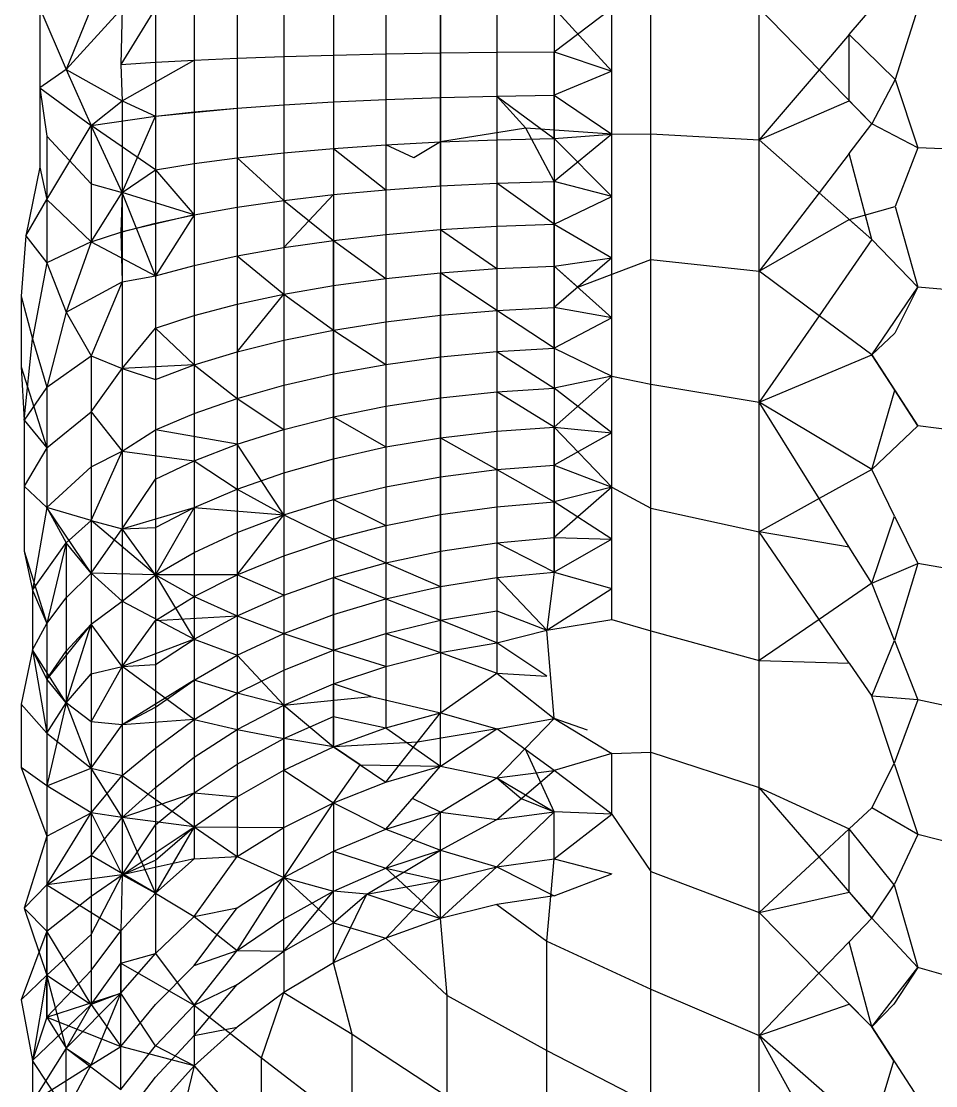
# Model space of a CAD drawing. Header units: inches. Extents: x 17 to 4615, y 5 to 3256.
# Drawn here: x 1646.932 to 1647.706, y 2416.44 to 2417.341 of the extents above; entities that cross this region are included whole.
import ezdxf

# ---------------------------------------------------------------- set-up
doc = ezdxf.new("R2010")
doc.units = ezdxf.units.IN
doc.header["$MEASUREMENT"] = 0

msp = doc.modelspace()

# ---------------------------------------------------------------- linework, layer by layer
for p, q in [((1646.94731, 2417.35232), (1646.94731, 2417.28486)), ((1646.94731, 2417.35232), (1646.96958, 2417.30037)), ((1646.99058, 2417.35232), (1646.96958, 2417.30037)), ((1646.96958, 2417.30037), (1647.01683, 2417.35232)), ((1647.01683, 2417.35232), (1647.01579, 2417.30461)), ((1647.04502, 2417.35232), (1647.01579, 2417.30461)), ((1647.04502, 2417.35232), (1647.04502, 2417.30654)), ((1647.07798, 2417.35232), (1647.07798, 2417.30833)), ((1647.11433, 2417.35232), (1647.11433, 2417.30994)), ((1647.15376, 2417.35232), (1647.15376, 2417.31138)), ((1647.19584, 2417.35232), (1647.19584, 2417.31261)), ((1647.24018, 2417.35232), (1647.24018, 2417.31364)), ((1647.28639, 2417.35232), (1647.28639, 2417.31446)), ((1647.28639, 2417.27669), (1647.28639, 2417.35232)), ((1647.33399, 2417.35232), (1647.33399, 2417.31504)), ((1647.38252, 2417.35232), (1647.38252, 2417.3154)), ((1647.38252, 2417.3154), (1647.43153, 2417.35232)), ((1647.43153, 2417.29881), (1647.38252, 2417.35232)), ((1647.43153, 2417.29881), (1647.43153, 2417.35232)), ((1647.46458, 2417.24586), (1647.46458, 2417.35232)), ((1647.55628, 2417.24081), (1647.55628, 2417.35232)), ((1647.60694, 2417.30015), (1647.55628, 2417.35232)), ((1647.63243, 2417.33001), (1647.65147, 2417.35232)), ((1647.69062, 2417.35232), (1647.67143, 2417.29202)), ((1647.63243, 2417.33001), (1647.60694, 2417.30015)), ((1647.63243, 2417.27389), (1647.63243, 2417.33001)), ((1647.63243, 2417.33001), (1647.67143, 2417.29202)), ((1647.01579, 2417.30461), (1647.04502, 2417.30654)), ((1647.01683, 2417.27392), (1647.07798, 2417.30833)), ((1647.04502, 2417.30654), (1647.07798, 2417.30833)), ((1647.04502, 2417.30654), (1647.04502, 2417.26089)), ((1647.07798, 2417.30833), (1647.11433, 2417.30994)), ((1647.07798, 2417.30833), (1647.07798, 2417.26445)), ((1647.11433, 2417.30994), (1647.15376, 2417.31138)), ((1647.11433, 2417.30994), (1647.11433, 2417.26768)), ((1647.15376, 2417.31138), (1647.19584, 2417.31261)), ((1647.15376, 2417.31138), (1647.15376, 2417.27054)), ((1647.19584, 2417.31261), (1647.24018, 2417.31364)), ((1647.19584, 2417.31261), (1647.19584, 2417.27302)), ((1647.24018, 2417.31364), (1647.28639, 2417.31446)), ((1647.24018, 2417.31364), (1647.24018, 2417.27507)), ((1647.28639, 2417.31446), (1647.33399, 2417.31504)), ((1647.28639, 2417.31446), (1647.28639, 2417.27669)), ((1647.33399, 2417.31504), (1647.38252, 2417.3154)), ((1647.33399, 2417.31504), (1647.33399, 2417.27786)), ((1647.38252, 2417.3154), (1647.38252, 2417.27856)), ((1647.38252, 2417.3154), (1647.43153, 2417.29881)), ((1647.38252, 2417.24191), (1647.38252, 2417.3154)), ((1646.96958, 2417.30037), (1646.94731, 2417.28486)), ((1646.96958, 2417.30037), (1646.99058, 2417.2529)), ((1646.96958, 2417.30037), (1647.01683, 2417.27392)), ((1647.01579, 2417.30461), (1647.01683, 2417.27392)), ((1647.43153, 2417.29881), (1647.38252, 2417.27856)), ((1647.43153, 2417.24558), (1647.43153, 2417.29881)), ((1647.60694, 2417.30015), (1647.55628, 2417.24081)), ((1647.65147, 2417.25428), (1647.60694, 2417.30015)), ((1647.67143, 2417.29202), (1647.65147, 2417.25428)), ((1647.67143, 2417.29202), (1647.69062, 2417.23405)), ((1646.94731, 2417.28486), (1646.94731, 2417.21758)), ((1646.94731, 2417.28486), (1646.95307, 2417.24402)), ((1646.94731, 2417.28486), (1646.99058, 2417.2529)), ((1646.99058, 2417.2529), (1647.01683, 2417.27392)), ((1647.01683, 2417.27392), (1647.04502, 2417.26089)), ((1647.01683, 2417.27392), (1647.01683, 2417.19638)), ((1647.11433, 2417.26768), (1647.15376, 2417.27054)), ((1647.15376, 2417.27054), (1647.19584, 2417.27302)), ((1647.15376, 2417.27054), (1647.15376, 2417.2299)), ((1647.19584, 2417.27302), (1647.24018, 2417.27507)), ((1647.19584, 2417.27302), (1647.19584, 2417.2336)), ((1647.24018, 2417.27507), (1647.28639, 2417.27669)), ((1647.24018, 2417.27507), (1647.24018, 2417.23668)), ((1647.28639, 2417.27669), (1647.33399, 2417.27786)), ((1647.28639, 2417.27669), (1647.28639, 2417.2391)), ((1647.28639, 2417.2018), (1647.28639, 2417.27669)), ((1647.33399, 2417.27786), (1647.38252, 2417.27856)), ((1647.33399, 2417.27786), (1647.33399, 2417.24086)), ((1647.33399, 2417.27786), (1647.38252, 2417.24191)), ((1647.3586, 2417.25056), (1647.33399, 2417.27786)), ((1647.38252, 2417.27856), (1647.38252, 2417.24191)), ((1647.38252, 2417.27856), (1647.43153, 2417.24558)), ((1647.55628, 2417.24081), (1647.63243, 2417.27389)), ((1647.63243, 2417.27389), (1647.65147, 2417.25428)), ((1647.04502, 2417.26089), (1647.11433, 2417.26768)), ((1647.04502, 2417.26089), (1647.07798, 2417.26445)), ((1647.07798, 2417.26445), (1647.11433, 2417.26768)), ((1647.07798, 2417.26445), (1647.07798, 2417.22078)), ((1647.11433, 2417.26768), (1647.11433, 2417.22562)), ((1646.95307, 2417.1902), (1646.99058, 2417.2529)), ((1646.99058, 2417.2529), (1647.04502, 2417.26089)), ((1646.99058, 2417.2529), (1646.99058, 2417.20348)), ((1647.01683, 2417.19638), (1646.99058, 2417.2529)), ((1647.04502, 2417.21545), (1646.99058, 2417.2529)), ((1647.01683, 2417.19638), (1647.04502, 2417.26089)), ((1647.04502, 2417.26089), (1647.04502, 2417.21545)), ((1647.63243, 2417.22933), (1647.65147, 2417.25428)), ((1647.69062, 2417.23405), (1647.65147, 2417.25428)), ((1646.95307, 2417.24402), (1646.95307, 2417.1902)), ((1646.99058, 2417.20348), (1646.95307, 2417.24402)), ((1647.3586, 2417.25056), (1647.28639, 2417.2391)), ((1647.43153, 2417.24558), (1647.3586, 2417.25056)), ((1647.38252, 2417.20553), (1647.3586, 2417.25056)), ((1647.38252, 2417.24191), (1647.43153, 2417.24558)), ((1647.43153, 2417.24558), (1647.38252, 2417.20553)), ((1647.43153, 2417.24558), (1647.46458, 2417.24586)), ((1647.43153, 2417.19289), (1647.43153, 2417.24558)), ((1647.46458, 2417.24586), (1647.55628, 2417.24081)), ((1647.46458, 2417.13965), (1647.46458, 2417.24586)), ((1647.19584, 2417.2336), (1647.24018, 2417.23668)), ((1647.24018, 2417.23668), (1647.28639, 2417.2391)), ((1647.24018, 2417.23668), (1647.24018, 2417.19857)), ((1647.26374, 2417.22567), (1647.24018, 2417.23668)), ((1647.28639, 2417.2391), (1647.26374, 2417.22567)), ((1647.28639, 2417.2391), (1647.33399, 2417.24086)), ((1647.28639, 2417.2391), (1647.28639, 2417.2018)), ((1647.33399, 2417.24086), (1647.38252, 2417.24191)), ((1647.33399, 2417.24086), (1647.33399, 2417.20412)), ((1647.38252, 2417.24191), (1647.38252, 2417.20553)), ((1647.43153, 2417.19289), (1647.38252, 2417.24191)), ((1647.55628, 2417.12956), (1647.55628, 2417.24081)), ((1647.60692, 2417.19591), (1647.55628, 2417.24081)), ((1647.07798, 2417.22078), (1647.11433, 2417.22562)), ((1647.11433, 2417.22562), (1647.15376, 2417.2299)), ((1647.11433, 2417.22562), (1647.11433, 2417.18385)), ((1647.15376, 2417.18956), (1647.11433, 2417.22562)), ((1647.15376, 2417.2299), (1647.19584, 2417.2336)), ((1647.15376, 2417.2299), (1647.15376, 2417.18956)), ((1647.19584, 2417.2336), (1647.19584, 2417.19448)), ((1647.19584, 2417.2336), (1647.24018, 2417.19857)), ((1647.63243, 2417.22933), (1647.60692, 2417.19591)), ((1647.65147, 2417.15641), (1647.63243, 2417.22933)), ((1647.69062, 2417.23405), (1647.67127, 2417.1844)), ((1647.73158, 2417.23231), (1647.69062, 2417.23405)), ((1646.94731, 2417.21758), (1646.9355, 2417.15969)), ((1646.94731, 2417.21758), (1646.95307, 2417.1902)), ((1647.04502, 2417.21545), (1647.07798, 2417.22078)), ((1647.07798, 2417.22078), (1647.07798, 2417.17743)), ((1647.01683, 2417.19638), (1647.04502, 2417.21545)), ((1647.04502, 2417.21545), (1647.04502, 2417.17033)), ((1647.04502, 2417.21545), (1647.07798, 2417.17743)), ((1646.99058, 2417.20348), (1646.99058, 2417.15443)), ((1646.99058, 2417.20348), (1647.01683, 2417.19638)), ((1647.19584, 2417.19448), (1647.24018, 2417.19857)), ((1647.24018, 2417.19857), (1647.28639, 2417.2018)), ((1647.24018, 2417.19857), (1647.24018, 2417.16083)), ((1647.28639, 2417.2018), (1647.33399, 2417.20412)), ((1647.28639, 2417.2018), (1647.28639, 2417.16485)), ((1647.33399, 2417.20412), (1647.38252, 2417.20553)), ((1647.33399, 2417.20412), (1647.33399, 2417.16775)), ((1647.38252, 2417.16949), (1647.33399, 2417.20412)), ((1647.38252, 2417.20553), (1647.38252, 2417.16949)), ((1647.43153, 2417.19289), (1647.38252, 2417.20553)), ((1647.38252, 2417.1339), (1647.38252, 2417.20553)), ((1646.9355, 2417.15969), (1646.95307, 2417.1902)), ((1646.95307, 2417.1902), (1646.95307, 2417.13676)), ((1646.95307, 2417.1902), (1646.99058, 2417.15443)), ((1646.99058, 2417.15443), (1647.01683, 2417.19638)), ((1647.01683, 2417.19638), (1647.01579, 2417.16264)), ((1647.01683, 2417.19638), (1647.01683, 2417.12055)), ((1647.04502, 2417.12566), (1647.01683, 2417.19638)), ((1647.07798, 2417.17743), (1647.01683, 2417.19638)), ((1647.11433, 2417.18385), (1647.15376, 2417.18956)), ((1647.15376, 2417.18956), (1647.19584, 2417.19448)), ((1647.19584, 2417.19448), (1647.15376, 2417.1496)), ((1647.15376, 2417.18956), (1647.15376, 2417.1496)), ((1647.15376, 2417.18956), (1647.19584, 2417.15573)), ((1647.19584, 2417.19448), (1647.19584, 2417.15573)), ((1647.38252, 2417.16949), (1647.43153, 2417.19289)), ((1647.43153, 2417.14101), (1647.43153, 2417.19289)), ((1647.60692, 2417.19591), (1647.55628, 2417.12956)), ((1647.65147, 2417.15641), (1647.60692, 2417.19591)), ((1647.07798, 2417.17743), (1647.11433, 2417.18385)), ((1647.11433, 2417.18385), (1647.11433, 2417.1425)), ((1647.63243, 2417.17329), (1647.67127, 2417.1844)), ((1647.67127, 2417.1844), (1647.69062, 2417.11609)), ((1647.07798, 2417.17743), (1647.01579, 2417.16264)), ((1647.04502, 2417.17033), (1647.07798, 2417.17743)), ((1647.07798, 2417.17743), (1647.04502, 2417.12566)), ((1647.07798, 2417.17743), (1647.07798, 2417.1345)), ((1647.55628, 2417.12956), (1647.63243, 2417.17329)), ((1647.63243, 2417.17329), (1647.65147, 2417.15641)), ((1646.99058, 2417.15443), (1647.01579, 2417.16264)), ((1647.01579, 2417.16264), (1647.04502, 2417.17033)), ((1647.01579, 2417.16264), (1647.01683, 2417.12055)), ((1647.04502, 2417.17033), (1647.04502, 2417.12566)), ((1647.24018, 2417.16083), (1647.28639, 2417.16485)), ((1647.28639, 2417.16485), (1647.33399, 2417.16775)), ((1647.28639, 2417.16485), (1647.28639, 2417.12835)), ((1647.28639, 2417.16485), (1647.33399, 2417.13181)), ((1647.33399, 2417.16775), (1647.38252, 2417.16949)), ((1647.33399, 2417.16775), (1647.33399, 2417.13181)), ((1647.38252, 2417.16949), (1647.38252, 2417.1339)), ((1647.38252, 2417.16949), (1647.43153, 2417.14101)), ((1646.9355, 2417.15969), (1646.93153, 2417.10845)), ((1646.9355, 2417.15969), (1646.95307, 2417.13676)), ((1646.99058, 2417.15443), (1646.95307, 2417.13676)), ((1646.99058, 2417.15443), (1646.96958, 2417.09508)), ((1646.99058, 2417.15443), (1647.04502, 2417.12566)), ((1647.15376, 2417.1496), (1647.19584, 2417.15573)), ((1647.19584, 2417.15573), (1647.24018, 2417.16083)), ((1647.19584, 2417.15573), (1647.19584, 2417.11746)), ((1647.19584, 2417.07976), (1647.19584, 2417.15573)), ((1647.19584, 2417.15573), (1647.24018, 2417.12355)), ((1647.24018, 2417.16083), (1647.24018, 2417.12355)), ((1647.65147, 2417.15641), (1647.60689, 2417.09198)), ((1647.69062, 2417.11609), (1647.65147, 2417.15641)), ((1647.11433, 2417.1425), (1647.15376, 2417.1496)), ((1647.15376, 2417.1496), (1647.15376, 2417.11014)), ((1646.95307, 2417.13676), (1646.94114, 2417.07229)), ((1646.95307, 2417.13676), (1646.96958, 2417.09508)), ((1647.07798, 2417.1345), (1647.11433, 2417.1425)), ((1647.11433, 2417.1425), (1647.11433, 2417.10165)), ((1647.11433, 2417.1425), (1647.15376, 2417.11014)), ((1647.38252, 2417.1339), (1647.43153, 2417.14101)), ((1647.43153, 2417.14101), (1647.38252, 2417.09884)), ((1647.40253, 2417.11606), (1647.46458, 2417.13965)), ((1647.43153, 2417.09022), (1647.43153, 2417.14101)), ((1647.46458, 2417.13965), (1647.55628, 2417.12956)), ((1647.46458, 2417.03396), (1647.46458, 2417.13965)), ((1647.04502, 2417.12566), (1647.07798, 2417.1345)), ((1647.07798, 2417.1345), (1647.07798, 2417.09209)), ((1647.24018, 2417.12355), (1647.28639, 2417.12835)), ((1647.28639, 2417.12835), (1647.33399, 2417.13181)), ((1647.28639, 2417.12835), (1647.28639, 2417.09239)), ((1647.28639, 2417.05706), (1647.28639, 2417.12835)), ((1647.33399, 2417.09641), (1647.28639, 2417.12835)), ((1647.33399, 2417.13181), (1647.38252, 2417.1339)), ((1647.33399, 2417.13181), (1647.33399, 2417.09641)), ((1647.38252, 2417.1339), (1647.38252, 2417.09884)), ((1647.43153, 2417.09022), (1647.38252, 2417.1339)), ((1647.38252, 2417.1339), (1647.40253, 2417.11606)), ((1647.38252, 2417.06438), (1647.38252, 2417.1339)), ((1647.55628, 2417.01885), (1647.55628, 2417.12956)), ((1647.60689, 2417.09198), (1647.55628, 2417.12956)), ((1646.96958, 2417.09508), (1647.01683, 2417.12055)), ((1647.01683, 2417.12055), (1646.99058, 2417.05788)), ((1647.01683, 2417.12055), (1647.04502, 2417.12566)), ((1647.01683, 2417.12055), (1647.01683, 2417.04726)), ((1647.04502, 2417.12566), (1647.04502, 2417.08153)), ((1647.15376, 2417.11014), (1647.19584, 2417.11746)), ((1647.19584, 2417.11746), (1647.24018, 2417.12355)), ((1647.19584, 2417.11746), (1647.19584, 2417.07976)), ((1647.24018, 2417.12355), (1647.24018, 2417.08682)), ((1646.93153, 2417.10845), (1646.93153, 2417.04859)), ((1646.93153, 2417.10845), (1646.94114, 2417.07229)), ((1647.11433, 2417.10165), (1647.15376, 2417.11014)), ((1647.11433, 2417.06141), (1647.15376, 2417.11014)), ((1647.15376, 2417.11014), (1647.15376, 2417.07126)), ((1647.15376, 2417.11014), (1647.19584, 2417.07976)), ((1647.65147, 2417.05887), (1647.69062, 2417.11609)), ((1647.69062, 2417.11609), (1647.6711, 2417.07731)), ((1647.73158, 2417.11258), (1647.69062, 2417.11609)), ((1647.07798, 2417.09209), (1647.11433, 2417.10165)), ((1647.11433, 2417.10165), (1647.11433, 2417.06141)), ((1646.96958, 2417.09508), (1646.95307, 2417.03159)), ((1646.96958, 2417.09508), (1646.99058, 2417.05788)), ((1647.04502, 2417.08153), (1647.07798, 2417.09209)), ((1647.07798, 2417.09209), (1647.07798, 2417.05031)), ((1647.24018, 2417.08682), (1647.28639, 2417.09239)), ((1647.28639, 2417.09239), (1647.33399, 2417.09641)), ((1647.28639, 2417.09239), (1647.28639, 2417.05706)), ((1647.33399, 2417.09641), (1647.38252, 2417.09884)), ((1647.33399, 2417.09641), (1647.33399, 2417.06162)), ((1647.38252, 2417.06438), (1647.33399, 2417.09641)), ((1647.38252, 2417.09884), (1647.38252, 2417.06438)), ((1647.43153, 2417.09022), (1647.38252, 2417.09884)), ((1647.60689, 2417.09198), (1647.55628, 2417.01885)), ((1647.65147, 2417.05887), (1647.60689, 2417.09198)), ((1647.01683, 2417.04726), (1647.04502, 2417.08153)), ((1647.04502, 2417.08153), (1647.04502, 2417.03806)), ((1647.04502, 2417.08153), (1647.07798, 2417.05031)), ((1647.19584, 2417.07976), (1647.24018, 2417.08682)), ((1647.24018, 2417.08682), (1647.24018, 2417.05073)), ((1647.43153, 2417.09022), (1647.38252, 2417.06438)), ((1647.43153, 2417.04075), (1647.43153, 2417.09022)), ((1646.93394, 2417.00368), (1646.94114, 2417.07229)), ((1646.94114, 2417.07229), (1646.95307, 2417.03159)), ((1647.15376, 2417.07126), (1647.19584, 2417.07976)), ((1647.19584, 2417.07976), (1647.19584, 2417.04271)), ((1647.19584, 2417.00641), (1647.19584, 2417.07976)), ((1647.19584, 2417.07976), (1647.24018, 2417.05073)), ((1647.6711, 2417.07731), (1647.65147, 2417.05887)), ((1647.11433, 2417.06141), (1647.15376, 2417.07126)), ((1647.15376, 2417.07126), (1647.15376, 2417.03306)), ((1647.33399, 2417.06162), (1647.38252, 2417.06438)), ((1647.38252, 2417.06438), (1647.38252, 2417.03062)), ((1647.38252, 2417.06438), (1647.43153, 2417.04075)), ((1646.95307, 2417.03159), (1646.99058, 2417.05788)), ((1646.99058, 2417.05788), (1646.99058, 2417.0106)), ((1646.99058, 2417.05788), (1647.01683, 2417.04726)), ((1647.07798, 2417.05031), (1647.11433, 2417.06141)), ((1647.11433, 2417.06141), (1647.11433, 2417.02187)), ((1647.24018, 2417.05073), (1647.28639, 2417.05706)), ((1647.28639, 2417.05706), (1647.33399, 2417.06162)), ((1647.28639, 2417.05706), (1647.28639, 2417.02244)), ((1647.28639, 2416.98862), (1647.28639, 2417.05706)), ((1647.33399, 2417.06162), (1647.33399, 2417.02754)), ((1647.33399, 2417.06162), (1647.38252, 2417.03062)), ((1647.55628, 2417.01885), (1647.65147, 2417.05887)), ((1647.65147, 2417.05887), (1647.69062, 2416.99868)), ((1647.67103, 2417.0288), (1647.65147, 2417.05887)), ((1646.93153, 2417.04859), (1646.95307, 2416.9801)), ((1646.93153, 2417.04859), (1646.93394, 2417.00368)), ((1646.99058, 2417.0106), (1647.01683, 2417.04726)), ((1647.07798, 2417.05031), (1647.01683, 2417.04726)), ((1647.01683, 2417.04726), (1647.01683, 2416.97732)), ((1647.01683, 2417.04726), (1647.04502, 2417.03806)), ((1647.04502, 2417.03806), (1647.07798, 2417.05031)), ((1647.07798, 2417.05031), (1647.07798, 2417.00926)), ((1647.07798, 2417.05031), (1647.11433, 2417.02187)), ((1647.19584, 2417.04271), (1647.24018, 2417.05073)), ((1647.24018, 2417.05073), (1647.24018, 2417.01537)), ((1647.04502, 2417.03806), (1647.04502, 2416.99534)), ((1647.15376, 2417.03306), (1647.19584, 2417.04271)), ((1647.19584, 2417.04271), (1647.19584, 2417.00641)), ((1647.43153, 2417.04075), (1647.38252, 2417.03062)), ((1647.43153, 2417.04075), (1647.38252, 2416.99763)), ((1647.43153, 2416.99288), (1647.43153, 2417.04075)), ((1647.43153, 2417.04075), (1647.46458, 2417.03396)), ((1646.95307, 2417.03159), (1646.93394, 2417.00368)), ((1646.95307, 2417.03159), (1646.95307, 2416.9801)), ((1647.11433, 2417.02187), (1647.15376, 2417.03306)), ((1647.15376, 2417.03306), (1647.15376, 2416.99562)), ((1647.28639, 2417.02244), (1647.33399, 2417.02754)), ((1647.33399, 2417.02754), (1647.38252, 2417.03062)), ((1647.33399, 2417.02754), (1647.33399, 2416.99424)), ((1647.38252, 2416.99763), (1647.33399, 2417.02754)), ((1647.38252, 2417.03062), (1647.38252, 2416.99763)), ((1647.43153, 2416.99288), (1647.38252, 2417.03062)), ((1647.46458, 2417.03396), (1647.55628, 2417.01885)), ((1647.46458, 2416.92904), (1647.46458, 2417.03396)), ((1647.65147, 2416.96184), (1647.67103, 2417.0288)), ((1647.69062, 2416.99868), (1647.67103, 2417.0288)), ((1647.07798, 2417.00926), (1647.11433, 2417.02187)), ((1647.11433, 2417.02187), (1647.11433, 2416.98312)), ((1647.11433, 2417.02187), (1647.15376, 2416.99562)), ((1647.24018, 2417.01537), (1647.28639, 2417.02244)), ((1647.28639, 2417.02244), (1647.28639, 2416.98862)), ((1647.55628, 2416.90895), (1647.55628, 2417.01885)), ((1647.65147, 2416.96184), (1647.55628, 2417.01885)), ((1647.607, 2416.93713), (1647.55628, 2417.01885)), ((1646.95307, 2416.9801), (1646.99058, 2417.0106)), ((1646.99058, 2417.0106), (1646.99058, 2416.96416)), ((1646.99058, 2417.0106), (1647.01683, 2416.97732)), ((1647.04502, 2416.99534), (1647.07798, 2417.00926)), ((1647.07798, 2417.00926), (1647.07798, 2416.96903)), ((1647.19584, 2417.00641), (1647.24018, 2417.01537)), ((1647.24018, 2417.01537), (1647.24018, 2416.98083)), ((1646.93394, 2417.00368), (1646.93394, 2416.94771)), ((1646.93394, 2417.00368), (1646.95307, 2416.9801)), ((1647.15376, 2416.99562), (1647.19584, 2417.00641)), ((1647.19584, 2417.00641), (1647.19584, 2416.97094)), ((1647.19584, 2417.00641), (1647.24018, 2416.98083)), ((1647.19584, 2416.93638), (1647.19584, 2417.00641)), ((1647.01683, 2416.97732), (1647.04502, 2416.99534)), ((1647.04502, 2416.99534), (1647.04502, 2416.95349)), ((1647.11433, 2416.98312), (1647.04502, 2416.99534)), ((1647.11433, 2416.98312), (1647.15376, 2416.99562)), ((1647.15376, 2416.99562), (1647.15376, 2416.95904)), ((1647.28639, 2416.98862), (1647.33399, 2416.99424)), ((1647.33399, 2416.99424), (1647.38252, 2416.99763)), ((1647.33399, 2416.99424), (1647.33399, 2416.9618)), ((1647.38252, 2416.99763), (1647.38252, 2416.9655)), ((1647.38252, 2416.99763), (1647.43153, 2416.99288)), ((1647.38252, 2416.9343), (1647.38252, 2416.99763)), ((1647.43153, 2416.94683), (1647.38252, 2416.99763)), ((1647.43153, 2416.99288), (1647.38252, 2416.9655)), ((1647.43153, 2416.94683), (1647.43153, 2416.99288)), ((1647.69062, 2416.99868), (1647.65147, 2416.96184)), ((1647.73158, 2416.99344), (1647.69062, 2416.99868)), ((1647.07798, 2416.96903), (1647.11433, 2416.98312)), ((1647.11433, 2416.98312), (1647.11433, 2416.94527)), ((1647.15376, 2416.92341), (1647.11433, 2416.98312)), ((1647.24018, 2416.98083), (1647.28639, 2416.98862)), ((1647.28639, 2416.98862), (1647.28639, 2416.95566)), ((1647.28639, 2416.98862), (1647.33399, 2416.9618)), ((1647.28639, 2416.92367), (1647.28639, 2416.98862)), ((1646.95307, 2416.9801), (1646.93394, 2416.94771)), ((1646.95307, 2416.9801), (1646.95307, 2416.9295)), ((1646.99058, 2416.96416), (1647.01683, 2416.97732)), ((1646.99058, 2416.91865), (1647.01683, 2416.97732)), ((1647.01683, 2416.97732), (1647.01683, 2416.91147)), ((1647.01683, 2416.97732), (1647.07798, 2416.96903)), ((1647.19584, 2416.97094), (1647.24018, 2416.98083)), ((1647.24018, 2416.98083), (1647.24018, 2416.94717)), ((1647.04502, 2416.95349), (1647.07798, 2416.96903)), ((1647.07798, 2416.96903), (1647.07798, 2416.92973)), ((1647.07798, 2416.96903), (1647.11433, 2416.94527)), ((1647.15376, 2416.95904), (1647.19584, 2416.97094)), ((1647.19584, 2416.97094), (1647.19584, 2416.93638)), ((1647.33399, 2416.9618), (1647.38252, 2416.9655)), ((1647.38252, 2416.9655), (1647.38252, 2416.9343)), ((1647.38252, 2416.9655), (1647.43153, 2416.94683)), ((1646.95307, 2416.9295), (1646.99058, 2416.96416)), ((1646.99058, 2416.96416), (1646.99058, 2416.91865)), ((1647.11433, 2416.94527), (1647.15376, 2416.95904)), ((1647.15376, 2416.95904), (1647.15376, 2416.92341)), ((1647.24018, 2416.94717), (1647.28639, 2416.95566)), ((1647.28639, 2416.95566), (1647.33399, 2416.9618)), ((1647.28639, 2416.95566), (1647.28639, 2416.92367)), ((1647.33399, 2416.9618), (1647.33399, 2416.9303)), ((1647.33399, 2416.9618), (1647.38252, 2416.9343)), ((1647.65147, 2416.96184), (1647.607, 2416.93713)), ((1647.67087, 2416.92235), (1647.65147, 2416.96184)), ((1646.93394, 2416.94771), (1646.93394, 2416.89271)), ((1646.93394, 2416.94771), (1646.95307, 2416.9295)), ((1647.01683, 2416.91147), (1647.04502, 2416.95349)), ((1647.04502, 2416.95349), (1647.04502, 2416.9126)), ((1647.19584, 2416.93638), (1647.24018, 2416.94717)), ((1647.24018, 2416.94717), (1647.24018, 2416.91449)), ((1647.43153, 2416.94683), (1647.38252, 2416.9343)), ((1647.43153, 2416.94683), (1647.38252, 2416.9041)), ((1647.43153, 2416.90285), (1647.43153, 2416.94683)), ((1647.43153, 2416.94683), (1647.46458, 2416.92904)), ((1647.07798, 2416.92973), (1647.11433, 2416.94527)), ((1647.11433, 2416.94527), (1647.11433, 2416.90838)), ((1647.11433, 2416.94527), (1647.15376, 2416.92341)), ((1646.95307, 2416.9295), (1646.94114, 2416.85957)), ((1646.95307, 2416.9295), (1646.96958, 2416.89968)), ((1646.99058, 2416.87417), (1646.95307, 2416.9295)), ((1646.99058, 2416.91865), (1646.95307, 2416.9295)), ((1647.01683, 2416.91147), (1647.07798, 2416.92973)), ((1647.04502, 2416.9126), (1647.07798, 2416.92973)), ((1647.07798, 2416.92973), (1647.04502, 2416.87276)), ((1647.07798, 2416.92973), (1647.07798, 2416.89145)), ((1647.07798, 2416.92973), (1647.15376, 2416.92341)), ((1647.15376, 2416.92341), (1647.19584, 2416.93638)), ((1647.19584, 2416.93638), (1647.19584, 2416.90284)), ((1647.19584, 2416.93638), (1647.24018, 2416.91449)), ((1647.28639, 2416.92367), (1647.33399, 2416.9303)), ((1647.33399, 2416.9303), (1647.38252, 2416.9343)), ((1647.33399, 2416.9303), (1647.33399, 2416.89982)), ((1647.38252, 2416.9343), (1647.38252, 2416.9041)), ((1647.43153, 2416.90285), (1647.38252, 2416.9343)), ((1647.38252, 2416.87499), (1647.38252, 2416.9343)), ((1647.46458, 2416.92904), (1647.55628, 2416.90895)), ((1647.46458, 2416.82513), (1647.46458, 2416.92904)), ((1647.607, 2416.93713), (1647.55628, 2416.90895)), ((1647.63243, 2416.89616), (1647.607, 2416.93713)), ((1647.11433, 2416.90838), (1647.15376, 2416.92341)), ((1647.11433, 2416.87258), (1647.15376, 2416.92341)), ((1647.15376, 2416.92341), (1647.15376, 2416.88882)), ((1647.15376, 2416.92341), (1647.19584, 2416.90284)), ((1647.24018, 2416.91449), (1647.28639, 2416.92367)), ((1647.28639, 2416.92367), (1647.28639, 2416.89271)), ((1647.28639, 2416.86286), (1647.28639, 2416.92367)), ((1647.65147, 2416.86547), (1647.67087, 2416.92235)), ((1647.67087, 2416.92235), (1647.69062, 2416.88213)), ((1646.96958, 2416.89968), (1646.99058, 2416.91865)), ((1646.99058, 2416.91865), (1646.99058, 2416.87417)), ((1646.99058, 2416.91865), (1647.01683, 2416.91147)), ((1647.04502, 2416.87276), (1646.99058, 2416.91865)), ((1646.99058, 2416.87417), (1647.01683, 2416.91147)), ((1647.01683, 2416.91147), (1647.04502, 2416.9126)), ((1647.01683, 2416.91147), (1647.01683, 2416.85046)), ((1647.04502, 2416.87276), (1647.01683, 2416.91147)), ((1647.04502, 2416.9126), (1647.04502, 2416.87276)), ((1647.19584, 2416.90284), (1647.24018, 2416.91449)), ((1647.24018, 2416.91449), (1647.24018, 2416.88286)), ((1647.07798, 2416.89145), (1647.11433, 2416.90838)), ((1647.11433, 2416.90838), (1647.11433, 2416.87258)), ((1647.15376, 2416.88882), (1647.19584, 2416.90284)), ((1647.19584, 2416.90284), (1647.19584, 2416.87037)), ((1647.19584, 2416.90284), (1647.24018, 2416.88286)), ((1647.33399, 2416.89982), (1647.38252, 2416.9041)), ((1647.38252, 2416.9041), (1647.38252, 2416.87499)), ((1647.38252, 2416.9041), (1647.43153, 2416.90285)), ((1647.43153, 2416.90285), (1647.38252, 2416.87499)), ((1647.43153, 2416.86117), (1647.43153, 2416.90285)), ((1647.55628, 2416.80012), (1647.55628, 2416.90895)), ((1647.60697, 2416.83492), (1647.55628, 2416.90895)), ((1647.63243, 2416.89616), (1647.55628, 2416.90895)), ((1646.93394, 2416.89271), (1646.95307, 2416.83149)), ((1646.93394, 2416.89271), (1646.94114, 2416.85957)), ((1646.94114, 2416.85957), (1646.96958, 2416.89968)), ((1646.96958, 2416.89968), (1646.95307, 2416.83149)), ((1646.96958, 2416.89968), (1646.96958, 2416.85326)), ((1646.99058, 2416.87417), (1646.96958, 2416.89968)), ((1647.24018, 2416.88286), (1647.28639, 2416.89271)), ((1647.28639, 2416.89271), (1647.33399, 2416.89982)), ((1647.28639, 2416.89271), (1647.28639, 2416.86286)), ((1647.33399, 2416.89982), (1647.33399, 2416.87042)), ((1647.38252, 2416.87499), (1647.33399, 2416.89982)), ((1647.65147, 2416.86547), (1647.63243, 2416.89616)), ((1647.04502, 2416.87276), (1647.07798, 2416.89145)), ((1647.07798, 2416.89145), (1647.07798, 2416.85428)), ((1647.11433, 2416.87258), (1647.15376, 2416.88882)), ((1647.15376, 2416.88882), (1647.15376, 2416.85535)), ((1646.96958, 2416.85326), (1646.99058, 2416.87417)), ((1646.99058, 2416.87417), (1646.99058, 2416.83085)), ((1647.04502, 2416.87276), (1646.99058, 2416.87417)), ((1646.99058, 2416.87417), (1647.01683, 2416.85046)), ((1647.19584, 2416.87037), (1647.24018, 2416.88286)), ((1647.24018, 2416.88286), (1647.24018, 2416.85237)), ((1647.24018, 2416.88286), (1647.28639, 2416.86286)), ((1647.33399, 2416.87042), (1647.38252, 2416.87499)), ((1647.38252, 2416.87499), (1647.37648, 2416.82576)), ((1647.38252, 2416.87499), (1647.43153, 2416.86117)), ((1647.65147, 2416.86547), (1647.69062, 2416.88213)), ((1647.69062, 2416.88213), (1647.67071, 2416.81695)), ((1647.73158, 2416.87516), (1647.69062, 2416.88213)), ((1647.01683, 2416.85046), (1647.04502, 2416.87276)), ((1647.04502, 2416.87276), (1647.04502, 2416.83407)), ((1647.04502, 2416.87276), (1647.07798, 2416.8183)), ((1647.04502, 2416.87276), (1647.07798, 2416.85428)), ((1647.11433, 2416.87258), (1647.04502, 2416.87276)), ((1647.07798, 2416.85428), (1647.11433, 2416.87258)), ((1647.11433, 2416.87258), (1647.11433, 2416.83793)), ((1647.15376, 2416.85535), (1647.11433, 2416.87258)), ((1647.15376, 2416.85535), (1647.19584, 2416.87037)), ((1647.19584, 2416.87037), (1647.19584, 2416.83906)), ((1647.19584, 2416.809), (1647.19584, 2416.87037)), ((1647.24018, 2416.85237), (1647.19584, 2416.87037)), ((1647.28639, 2416.86286), (1647.33399, 2416.87042)), ((1647.33399, 2416.87042), (1647.33399, 2416.84219)), ((1647.33399, 2416.87042), (1647.37648, 2416.82576)), ((1647.65147, 2416.86547), (1647.60697, 2416.83492)), ((1647.67071, 2416.81695), (1647.65147, 2416.86547)), ((1646.94114, 2416.85957), (1646.94114, 2416.80905)), ((1646.94114, 2416.85957), (1646.95307, 2416.83149)), ((1647.24018, 2416.85237), (1647.28639, 2416.86286)), ((1647.28639, 2416.86286), (1647.28639, 2416.83419)), ((1647.28639, 2416.80676), (1647.28639, 2416.86286)), ((1647.37648, 2416.82576), (1647.43153, 2416.86117)), ((1647.43153, 2416.8348), (1647.43153, 2416.86117)), ((1646.95307, 2416.83149), (1646.96958, 2416.85326)), ((1646.96958, 2416.85326), (1646.96958, 2416.80805)), ((1646.99058, 2416.83085), (1647.01683, 2416.85046)), ((1647.01683, 2416.85046), (1647.01683, 2416.79496)), ((1647.01683, 2416.85046), (1647.07798, 2416.8183)), ((1647.04502, 2416.83407), (1647.07798, 2416.85428)), ((1647.07798, 2416.85428), (1647.07798, 2416.8183)), ((1647.07798, 2416.85428), (1647.11433, 2416.83793)), ((1647.11433, 2416.83793), (1647.15376, 2416.85535)), ((1647.15376, 2416.85535), (1647.15376, 2416.82306)), ((1647.19584, 2416.83906), (1647.24018, 2416.85237)), ((1647.24018, 2416.85237), (1647.24018, 2416.82309)), ((1647.24018, 2416.85237), (1647.28639, 2416.83419)), ((1647.15376, 2416.82306), (1647.19584, 2416.83906)), ((1647.19584, 2416.83906), (1647.19584, 2416.809)), ((1647.28639, 2416.83419), (1647.33399, 2416.84219)), ((1647.33399, 2416.84219), (1647.33399, 2416.81519)), ((1647.33399, 2416.84219), (1647.37648, 2416.82576)), ((1646.94114, 2416.80905), (1646.95307, 2416.83149)), ((1646.95307, 2416.83149), (1646.95307, 2416.7843)), ((1646.99058, 2416.83085), (1646.95307, 2416.7843)), ((1646.96958, 2416.80805), (1646.99058, 2416.83085)), ((1646.96958, 2416.76415), (1646.99058, 2416.83085)), ((1646.99058, 2416.83085), (1646.99058, 2416.78879)), ((1647.01683, 2416.79496), (1646.99058, 2416.83085)), ((1647.01683, 2416.79496), (1647.04502, 2416.83407)), ((1647.04502, 2416.83407), (1647.11433, 2416.83793)), ((1647.04502, 2416.83407), (1647.04502, 2416.79664)), ((1647.07798, 2416.8183), (1647.11433, 2416.83793)), ((1647.11433, 2416.83793), (1647.11433, 2416.80452)), ((1647.11433, 2416.83793), (1647.15376, 2416.82306)), ((1647.24018, 2416.82309), (1647.28639, 2416.83419)), ((1647.28639, 2416.83419), (1647.28639, 2416.80676)), ((1647.33399, 2416.81519), (1647.28639, 2416.83419)), ((1647.37648, 2416.82576), (1647.43153, 2416.8348)), ((1647.43153, 2416.8348), (1647.46458, 2416.82513)), ((1647.60697, 2416.83492), (1647.55628, 2416.80012)), ((1647.63243, 2416.79775), (1647.60697, 2416.83492)), ((1647.11433, 2416.80452), (1647.15376, 2416.82306)), ((1647.15376, 2416.82306), (1647.15376, 2416.79205)), ((1647.15376, 2416.82306), (1647.19584, 2416.809)), ((1647.19584, 2416.809), (1647.24018, 2416.82309)), ((1647.24018, 2416.82309), (1647.24018, 2416.79507)), ((1647.24018, 2416.82309), (1647.28639, 2416.80676)), ((1647.33399, 2416.81519), (1647.37648, 2416.82576)), ((1647.38259, 2416.75116), (1647.37648, 2416.82576)), ((1647.46458, 2416.82513), (1647.55628, 2416.80012)), ((1647.46458, 2416.7225), (1647.46458, 2416.82513)), ((1647.07798, 2416.8183), (1647.01683, 2416.79496)), ((1647.04502, 2416.79664), (1647.07798, 2416.8183)), ((1647.07798, 2416.8183), (1647.07798, 2416.78361)), ((1647.07798, 2416.8183), (1647.07798, 2416.7503)), ((1647.07798, 2416.8183), (1647.11433, 2416.80452)), ((1647.28639, 2416.80676), (1647.33399, 2416.81519)), ((1647.33399, 2416.81519), (1647.33399, 2416.78948)), ((1647.37648, 2416.78675), (1647.33399, 2416.81519)), ((1647.65147, 2416.76993), (1647.67071, 2416.81695)), ((1647.67071, 2416.81695), (1647.69062, 2416.76671)), ((1646.94114, 2416.80905), (1646.93153, 2416.76307)), ((1646.94114, 2416.80905), (1646.95307, 2416.73849)), ((1646.96958, 2416.76415), (1646.94114, 2416.80905)), ((1646.95307, 2416.7843), (1646.94114, 2416.80905)), ((1646.95307, 2416.7843), (1646.96958, 2416.80805)), ((1646.96958, 2416.80805), (1646.96958, 2416.76415)), ((1647.07798, 2416.78361), (1647.11433, 2416.80452)), ((1647.11433, 2416.80452), (1647.11433, 2416.77243)), ((1647.15376, 2416.7624), (1647.11433, 2416.80452)), ((1647.15376, 2416.79205), (1647.19584, 2416.809)), ((1647.19584, 2416.809), (1647.19584, 2416.78023)), ((1647.24018, 2416.79507), (1647.19584, 2416.809)), ((1647.24018, 2416.79507), (1647.28639, 2416.80676)), ((1647.28639, 2416.80676), (1647.28639, 2416.75591)), ((1647.28639, 2416.80676), (1647.33399, 2416.78948)), ((1646.99058, 2416.74809), (1647.01683, 2416.79496)), ((1646.99058, 2416.78879), (1647.01683, 2416.79496)), ((1647.01683, 2416.79496), (1647.04502, 2416.79664)), ((1647.01683, 2416.79496), (1647.01683, 2416.74555)), ((1647.07798, 2416.7503), (1647.01683, 2416.79496)), ((1647.04502, 2416.79664), (1647.04502, 2416.76055)), ((1647.19584, 2416.78023), (1647.24018, 2416.79507)), ((1647.24018, 2416.79507), (1647.24018, 2416.74313)), ((1647.55628, 2416.69261), (1647.55628, 2416.80012)), ((1647.55628, 2416.80012), (1647.63243, 2416.79775)), ((1647.63243, 2416.79775), (1647.65147, 2416.76993)), ((1646.95307, 2416.7843), (1646.95307, 2416.73849)), ((1646.96958, 2416.76415), (1646.95307, 2416.7843)), ((1646.96958, 2416.76415), (1646.99058, 2416.78879)), ((1646.99058, 2416.78879), (1646.99058, 2416.74809)), ((1647.11433, 2416.77243), (1647.15376, 2416.79205)), ((1647.15376, 2416.79205), (1647.15376, 2416.7624)), ((1647.28639, 2416.75591), (1647.33399, 2416.78948)), ((1647.33399, 2416.78948), (1647.37648, 2416.78675)), ((1647.33399, 2416.78948), (1647.38259, 2416.75116)), ((1647.07798, 2416.78361), (1647.01683, 2416.74555)), ((1647.04502, 2416.76055), (1647.07798, 2416.78361)), ((1647.07798, 2416.78361), (1647.07798, 2416.7503)), ((1647.11433, 2416.77243), (1647.07798, 2416.78361)), ((1647.15376, 2416.7624), (1647.19584, 2416.78023)), ((1647.19584, 2416.78023), (1647.19584, 2416.75285)), ((1647.19584, 2416.72692), (1647.19584, 2416.78023)), ((1647.22768, 2416.76971), (1647.19584, 2416.78023)), ((1647.07798, 2416.7503), (1647.11433, 2416.77243)), ((1647.11433, 2416.77243), (1647.11433, 2416.74173)), ((1647.15376, 2416.7624), (1647.11433, 2416.77243)), ((1647.15376, 2416.7624), (1647.22768, 2416.76971)), ((1647.22768, 2416.76971), (1647.28639, 2416.75591)), ((1647.69062, 2416.76671), (1647.65147, 2416.76993)), ((1647.67055, 2416.71281), (1647.65147, 2416.76993)), ((1647.69062, 2416.76671), (1647.67055, 2416.71281)), ((1647.73158, 2416.75802), (1647.69062, 2416.76671)), ((1646.93153, 2416.76307), (1646.93153, 2416.70968)), ((1646.95307, 2416.73849), (1646.93153, 2416.76307)), ((1646.95307, 2416.73849), (1646.96958, 2416.76415)), ((1646.96958, 2416.76415), (1646.95307, 2416.69415)), ((1646.96958, 2416.76415), (1646.99058, 2416.70885)), ((1646.99058, 2416.74809), (1646.96958, 2416.76415)), ((1647.01683, 2416.74555), (1647.04502, 2416.76055)), ((1647.04502, 2416.76055), (1647.04502, 2416.72588)), ((1647.11433, 2416.74173), (1647.15376, 2416.7624)), ((1647.15376, 2416.7624), (1647.15376, 2416.73416)), ((1647.15376, 2416.7624), (1647.19584, 2416.72692)), ((1647.15376, 2416.70742), (1647.15376, 2416.7624)), ((1646.99058, 2416.74809), (1646.99058, 2416.70885)), ((1647.01683, 2416.74555), (1646.99058, 2416.74809)), ((1647.07798, 2416.7503), (1647.01683, 2416.74555)), ((1647.04502, 2416.72588), (1647.07798, 2416.7503)), ((1647.07798, 2416.7503), (1647.07798, 2416.71843)), ((1647.07798, 2416.7503), (1647.11433, 2416.74173)), ((1647.15376, 2416.73416), (1647.19584, 2416.75285)), ((1647.19584, 2416.75285), (1647.19584, 2416.72692)), ((1647.19584, 2416.75285), (1647.24018, 2416.74313)), ((1647.24018, 2416.74313), (1647.28639, 2416.75591)), ((1647.24018, 2416.69707), (1647.28639, 2416.75591)), ((1647.28639, 2416.75591), (1647.33399, 2416.74219)), ((1647.28639, 2416.71081), (1647.28639, 2416.75591)), ((1647.33399, 2416.70077), (1647.38259, 2416.75116)), ((1647.33399, 2416.74219), (1647.38259, 2416.75116)), ((1647.358, 2416.72566), (1647.38259, 2416.75116)), ((1647.38259, 2416.75116), (1647.43153, 2416.72137)), ((1647.41086, 2416.74128), (1647.38259, 2416.75116)), ((1646.99058, 2416.70885), (1647.01683, 2416.74555)), ((1647.01683, 2416.74555), (1647.01683, 2416.7028)), ((1647.07798, 2416.71843), (1647.11433, 2416.74173)), ((1647.11433, 2416.74173), (1647.11433, 2416.71251)), ((1647.11433, 2416.74173), (1647.15376, 2416.73416)), ((1647.19584, 2416.72692), (1647.24018, 2416.74313)), ((1647.24018, 2416.74313), (1647.28639, 2416.71081)), ((1647.33399, 2416.74219), (1647.26681, 2416.73098)), ((1647.28639, 2416.71081), (1647.33399, 2416.74219)), ((1647.38252, 2416.70695), (1647.33399, 2416.74219)), ((1646.95307, 2416.73849), (1646.95307, 2416.69415)), ((1646.95307, 2416.73849), (1646.99058, 2416.70885)), ((1647.11433, 2416.71251), (1647.15376, 2416.73416)), ((1647.15376, 2416.73416), (1647.15376, 2416.70742)), ((1647.19584, 2416.72692), (1647.15376, 2416.73416)), ((1647.26681, 2416.73098), (1647.19584, 2416.72692)), ((1647.01683, 2416.7028), (1647.04502, 2416.72588)), ((1647.04502, 2416.72588), (1647.04502, 2416.69272)), ((1647.15376, 2416.70742), (1647.19584, 2416.72692)), ((1647.19584, 2416.72692), (1647.24018, 2416.69707)), ((1647.21827, 2416.71182), (1647.19584, 2416.72692)), ((1647.38252, 2416.67215), (1647.358, 2416.72566)), ((1647.43153, 2416.72137), (1647.38252, 2416.70695)), ((1647.43153, 2416.72137), (1647.46458, 2416.7225)), ((1647.43153, 2416.67009), (1647.43153, 2416.72137)), ((1647.46458, 2416.7225), (1647.55628, 2416.69261)), ((1647.46458, 2416.62139), (1647.46458, 2416.7225)), ((1647.04502, 2416.69272), (1647.07798, 2416.71843)), ((1647.07798, 2416.71843), (1647.07798, 2416.68809)), ((1647.07798, 2416.71843), (1647.07798, 2416.65935)), ((1647.07798, 2416.68809), (1647.11433, 2416.71251)), ((1647.11433, 2416.71251), (1647.11433, 2416.68482)), ((1647.65147, 2416.67539), (1647.67055, 2416.71281)), ((1647.67055, 2416.71281), (1647.69062, 2416.6527)), ((1646.93153, 2416.70968), (1646.95307, 2416.6514)), ((1646.95307, 2416.69415), (1646.93153, 2416.70968)), ((1646.95307, 2416.69415), (1646.99058, 2416.70885)), ((1646.99058, 2416.70885), (1646.99058, 2416.67115)), ((1647.01683, 2416.66715), (1646.99058, 2416.70885)), ((1646.99058, 2416.70885), (1647.01683, 2416.7028)), ((1647.11433, 2416.68482), (1647.15376, 2416.70742)), ((1647.15376, 2416.70742), (1647.19584, 2416.67963)), ((1647.15376, 2416.65864), (1647.15376, 2416.70742)), ((1647.19584, 2416.67963), (1647.21827, 2416.71182)), ((1647.21827, 2416.71182), (1647.28639, 2416.71081)), ((1647.24018, 2416.69707), (1647.28639, 2416.71081)), ((1647.24018, 2416.65731), (1647.28639, 2416.71081)), ((1647.26272, 2416.6834), (1647.28639, 2416.71081)), ((1647.28639, 2416.71081), (1647.33399, 2416.70077)), ((1647.33399, 2416.70077), (1647.38252, 2416.70695)), ((1647.33399, 2416.66564), (1647.38252, 2416.70695)), ((1647.43153, 2416.67009), (1647.38252, 2416.70695)), ((1646.95307, 2416.69415), (1646.95307, 2416.6514)), ((1646.99058, 2416.67115), (1646.95307, 2416.69415)), ((1646.99058, 2416.67115), (1647.01683, 2416.7028)), ((1647.01683, 2416.7028), (1647.01683, 2416.66715)), ((1647.01683, 2416.7028), (1647.07798, 2416.65935)), ((1647.19584, 2416.67963), (1647.24018, 2416.69707)), ((1647.28639, 2416.67188), (1647.33399, 2416.70077)), ((1647.33399, 2416.70077), (1647.38252, 2416.67215)), ((1647.33399, 2416.70077), (1647.35475, 2416.68331)), ((1647.01683, 2416.66715), (1647.04502, 2416.69272)), ((1647.01683, 2416.66715), (1647.07798, 2416.68809)), ((1647.04502, 2416.69272), (1647.04502, 2416.66115)), ((1647.04502, 2416.66115), (1647.07798, 2416.68809)), ((1647.07798, 2416.68809), (1647.07798, 2416.65935)), ((1647.07798, 2416.68809), (1647.11433, 2416.68482)), ((1647.55628, 2416.5867), (1647.55628, 2416.69261)), ((1647.55628, 2416.69261), (1647.63243, 2416.65765)), ((1647.60687, 2416.63383), (1647.55628, 2416.69261)), ((1647.07798, 2416.65935), (1647.11433, 2416.68482)), ((1647.11433, 2416.68482), (1647.11433, 2416.63434)), ((1647.15376, 2416.65864), (1647.19584, 2416.67963)), ((1647.15376, 2416.61656), (1647.19584, 2416.67963)), ((1647.19584, 2416.67963), (1647.24018, 2416.65731)), ((1647.19584, 2416.67963), (1647.19584, 2416.63881)), ((1647.28639, 2416.67188), (1647.26272, 2416.6834)), ((1647.35475, 2416.68331), (1647.38252, 2416.67215)), ((1646.95307, 2416.6514), (1646.99058, 2416.67115)), ((1646.95307, 2416.61033), (1646.99058, 2416.67115)), ((1646.99058, 2416.67115), (1646.99058, 2416.63509)), ((1646.99058, 2416.67115), (1647.01683, 2416.6187)), ((1647.01683, 2416.66715), (1646.99058, 2416.67115)), ((1646.99058, 2416.63509), (1647.01683, 2416.66715)), ((1647.01683, 2416.66715), (1647.01683, 2416.6187)), ((1647.04502, 2416.60308), (1647.01683, 2416.66715)), ((1647.07798, 2416.65935), (1647.01683, 2416.66715)), ((1647.24018, 2416.65731), (1647.28639, 2416.67188)), ((1647.24018, 2416.62424), (1647.28639, 2416.67188)), ((1647.28639, 2416.67188), (1647.33399, 2416.66564)), ((1647.28639, 2416.63951), (1647.28639, 2416.67188)), ((1647.33399, 2416.66564), (1647.38252, 2416.67215)), ((1647.33399, 2416.62542), (1647.38252, 2416.67215)), ((1647.43153, 2416.67009), (1647.38252, 2416.67215)), ((1647.38252, 2416.63231), (1647.38252, 2416.67215)), ((1647.38252, 2416.63231), (1647.43153, 2416.67009)), ((1647.43153, 2416.67009), (1647.46458, 2416.62139)), ((1647.63243, 2416.65765), (1647.65147, 2416.67539)), ((1647.69062, 2416.6527), (1647.65147, 2416.67539)), ((1647.01683, 2416.6187), (1647.04502, 2416.66115)), ((1647.01683, 2416.6187), (1647.07798, 2416.65935)), ((1647.04502, 2416.66115), (1647.04502, 2416.63125)), ((1647.04502, 2416.63125), (1647.07798, 2416.65935)), ((1647.07798, 2416.65935), (1647.04502, 2416.60308)), ((1647.07798, 2416.65935), (1647.07798, 2416.63228)), ((1647.07798, 2416.65935), (1647.11433, 2416.63434)), ((1647.07798, 2416.65935), (1647.15376, 2416.65864)), ((1647.11433, 2416.63434), (1647.15376, 2416.65864)), ((1647.15376, 2416.61656), (1647.15376, 2416.65864)), ((1647.28639, 2416.63951), (1647.33399, 2416.66564)), ((1646.95307, 2416.6514), (1646.93394, 2416.59041)), ((1646.95307, 2416.6514), (1646.95307, 2416.61033)), ((1647.19584, 2416.63881), (1647.24018, 2416.65731)), ((1647.24018, 2416.65731), (1647.28639, 2416.63951)), ((1647.63243, 2416.65765), (1647.60687, 2416.63383)), ((1647.67039, 2416.61015), (1647.63243, 2416.65765)), ((1647.63243, 2416.60413), (1647.63243, 2416.65765)), ((1647.69062, 2416.6527), (1647.67039, 2416.61015)), ((1647.73158, 2416.64233), (1647.69062, 2416.6527)), ((1646.95307, 2416.61033), (1646.99058, 2416.63509)), ((1646.99058, 2416.63509), (1646.99058, 2416.60077)), ((1647.04502, 2416.60308), (1646.99058, 2416.63509)), ((1647.07798, 2416.63228), (1647.01683, 2416.6187)), ((1647.01683, 2416.6187), (1647.04502, 2416.63125)), ((1647.04502, 2416.60308), (1647.07798, 2416.63228)), ((1647.04502, 2416.63125), (1647.04502, 2416.60308)), ((1647.07798, 2416.5834), (1647.11433, 2416.63434)), ((1647.07798, 2416.63228), (1647.11433, 2416.63434)), ((1647.11433, 2416.63434), (1647.15376, 2416.61656)), ((1647.15376, 2416.61656), (1647.19584, 2416.63881)), ((1647.19584, 2416.57811), (1647.19584, 2416.63881)), ((1647.19584, 2416.63881), (1647.24018, 2416.62424)), ((1647.22419, 2416.60232), (1647.28639, 2416.63951)), ((1647.24018, 2416.62424), (1647.28639, 2416.63951)), ((1647.28639, 2416.63951), (1647.33399, 2416.62542)), ((1647.28639, 2416.58171), (1647.28639, 2416.63951)), ((1647.33399, 2416.62542), (1647.38252, 2416.63231)), ((1647.37648, 2416.56263), (1647.38252, 2416.63231)), ((1647.38252, 2416.63231), (1647.43153, 2416.61945)), ((1647.60687, 2416.63383), (1647.55628, 2416.5867)), ((1647.65147, 2416.58201), (1647.60687, 2416.63383)), ((1647.19584, 2416.60486), (1647.24018, 2416.62424)), ((1647.24018, 2416.62424), (1647.28639, 2416.614)), ((1647.24018, 2416.62424), (1647.28639, 2416.58171)), ((1647.28639, 2416.614), (1647.33399, 2416.62542)), ((1647.28639, 2416.58171), (1647.33399, 2416.62542)), ((1647.33399, 2416.62542), (1647.38252, 2416.60081)), ((1647.01683, 2416.6187), (1646.95307, 2416.61033)), ((1646.99058, 2416.56825), (1647.01683, 2416.6187)), ((1646.99058, 2416.60077), (1647.01683, 2416.6187)), ((1647.01683, 2416.6187), (1647.01579, 2416.57142)), ((1647.01683, 2416.6187), (1647.04502, 2416.60308)), ((1647.11433, 2416.59078), (1647.15376, 2416.61656)), ((1647.11433, 2416.55455), (1647.15376, 2416.61656)), ((1647.15376, 2416.61656), (1647.19584, 2416.57811)), ((1647.15376, 2416.55397), (1647.15376, 2416.61656)), ((1647.15376, 2416.61656), (1647.19584, 2416.60486)), ((1647.22419, 2416.60232), (1647.28639, 2416.614)), ((1647.24018, 2416.5652), (1647.28639, 2416.614)), ((1647.38252, 2416.60081), (1647.43153, 2416.61945)), ((1647.46458, 2416.62139), (1647.55628, 2416.5867)), ((1647.46458, 2416.52203), (1647.46458, 2416.62139)), ((1646.93394, 2416.59041), (1646.95307, 2416.61033)), ((1646.95307, 2416.61033), (1646.95307, 2416.57106)), ((1646.95307, 2416.61033), (1647.01579, 2416.57142)), ((1647.15376, 2416.58155), (1647.19584, 2416.60486)), ((1647.15376, 2416.55397), (1647.19584, 2416.60486)), ((1647.22419, 2416.60232), (1647.19584, 2416.60486)), ((1647.55628, 2416.5867), (1647.63243, 2416.60413)), ((1647.63243, 2416.60413), (1647.65147, 2416.58201)), ((1647.65147, 2416.58201), (1647.67039, 2416.61015)), ((1647.67039, 2416.61015), (1647.69062, 2416.54038)), ((1646.95307, 2416.57106), (1646.99058, 2416.60077)), ((1646.99058, 2416.60077), (1646.99058, 2416.56825)), ((1647.01579, 2416.57142), (1647.04502, 2416.60308)), ((1647.04502, 2416.60308), (1647.04502, 2416.55222)), ((1647.04502, 2416.60308), (1647.07798, 2416.5834)), ((1647.19584, 2416.54425), (1647.22419, 2416.60232)), ((1647.19584, 2416.57811), (1647.22419, 2416.60232)), ((1647.22419, 2416.60232), (1647.28639, 2416.58171)), ((1647.38252, 2416.60081), (1647.33399, 2416.59362)), ((1646.93394, 2416.59041), (1646.95307, 2416.53367)), ((1646.95307, 2416.57106), (1646.93394, 2416.59041)), ((1647.07798, 2416.54194), (1647.11433, 2416.59078)), ((1647.07798, 2416.5834), (1647.11433, 2416.59078)), ((1647.33399, 2416.59362), (1647.28639, 2416.58171)), ((1647.33399, 2416.59362), (1647.37648, 2416.56263)), ((1647.55628, 2416.48263), (1647.55628, 2416.5867)), ((1647.60679, 2416.53536), (1647.55628, 2416.5867)), ((1647.04502, 2416.55222), (1647.07798, 2416.5834)), ((1647.07798, 2416.5834), (1647.11433, 2416.55455)), ((1647.11433, 2416.55455), (1647.15376, 2416.58155)), ((1647.15376, 2416.55397), (1647.19584, 2416.57811)), ((1647.19584, 2416.57811), (1647.24018, 2416.5652)), ((1647.19584, 2416.54425), (1647.19584, 2416.57811)), ((1647.28639, 2416.58171), (1647.24018, 2416.5652)), ((1647.29209, 2416.51665), (1647.28639, 2416.58171)), ((1647.63243, 2416.56212), (1647.65147, 2416.58201)), ((1647.65147, 2416.58201), (1647.69062, 2416.54038)), ((1646.95307, 2416.57106), (1646.93153, 2416.51286)), ((1646.95307, 2416.57106), (1646.95307, 2416.53367)), ((1646.95307, 2416.49824), (1646.95307, 2416.57106)), ((1646.99058, 2416.50896), (1646.95307, 2416.57106)), ((1646.95307, 2416.53367), (1646.99058, 2416.56825)), ((1646.99058, 2416.53762), (1647.01579, 2416.57142)), ((1646.99058, 2416.56825), (1646.99058, 2416.53762)), ((1647.01579, 2416.57142), (1647.01579, 2416.54394)), ((1647.01579, 2416.51842), (1647.01579, 2416.57142)), ((1647.24018, 2416.5652), (1647.19584, 2416.54425)), ((1647.24018, 2416.5652), (1647.29209, 2416.51665)), ((1647.37648, 2416.56263), (1647.46458, 2416.52203)), ((1647.37648, 2416.47003), (1647.37648, 2416.56263)), ((1647.63243, 2416.56212), (1647.60679, 2416.53536)), ((1647.65147, 2416.48994), (1647.63243, 2416.56212)), ((1647.01579, 2416.51842), (1647.04502, 2416.55222)), ((1647.01579, 2416.54394), (1647.04502, 2416.55222)), ((1647.04502, 2416.55222), (1647.07798, 2416.50827)), ((1647.07798, 2416.50827), (1647.11433, 2416.55455)), ((1647.07798, 2416.54194), (1647.11433, 2416.55455)), ((1647.11433, 2416.55455), (1647.15376, 2416.55397)), ((1647.11433, 2416.526), (1647.15376, 2416.55397)), ((1647.15376, 2416.55397), (1647.15376, 2416.51906)), ((1646.99058, 2416.50896), (1647.01579, 2416.54394)), ((1647.01579, 2416.54394), (1647.01579, 2416.51842)), ((1647.01579, 2416.54394), (1647.07798, 2416.50827)), ((1647.04502, 2416.50907), (1647.07798, 2416.54194)), ((1647.19584, 2416.54425), (1647.15376, 2416.51906)), ((1647.21153, 2416.48371), (1647.19584, 2416.54425)), ((1646.93153, 2416.51286), (1646.95307, 2416.53367)), ((1646.95307, 2416.53367), (1646.94114, 2416.46145)), ((1646.95307, 2416.49824), (1646.99058, 2416.53762)), ((1646.95307, 2416.53367), (1646.95307, 2416.49824)), ((1646.96958, 2416.47207), (1646.95307, 2416.53367)), ((1646.95307, 2416.53367), (1646.99058, 2416.50896)), ((1646.99058, 2416.53762), (1646.99058, 2416.50896)), ((1647.60679, 2416.53536), (1647.55628, 2416.48263)), ((1647.65147, 2416.48994), (1647.60679, 2416.53536)), ((1647.65147, 2416.48994), (1647.69062, 2416.54038)), ((1647.69062, 2416.54038), (1647.67023, 2416.50916)), ((1647.73158, 2416.52834), (1647.69062, 2416.54038)), ((1647.07798, 2416.48273), (1647.11433, 2416.526)), ((1647.07798, 2416.50827), (1647.11433, 2416.526)), ((1646.95307, 2416.49824), (1647.01579, 2416.51842)), ((1646.96958, 2416.47207), (1647.01579, 2416.51842)), ((1646.99058, 2416.45778), (1647.01579, 2416.51842)), ((1647.01579, 2416.51842), (1646.99058, 2416.50896)), ((1647.01579, 2416.47344), (1647.01579, 2416.51842)), ((1647.04502, 2416.47404), (1647.01579, 2416.51842)), ((1647.15376, 2416.51906), (1647.11433, 2416.48986)), ((1647.13484, 2416.46393), (1647.15376, 2416.51906)), ((1647.15376, 2416.51906), (1647.21153, 2416.48371)), ((1647.29209, 2416.51665), (1647.37648, 2416.47003)), ((1647.29209, 2416.43097), (1647.29209, 2416.51665)), ((1647.46458, 2416.52203), (1647.55628, 2416.48263)), ((1647.46458, 2416.42467), (1647.46458, 2416.52203)), ((1646.93153, 2416.51286), (1646.94114, 2416.46145)), ((1646.94114, 2416.46145), (1646.99058, 2416.50896)), ((1646.99058, 2416.50896), (1646.96958, 2416.47207)), ((1646.99058, 2416.50896), (1647.01579, 2416.47344)), ((1647.01579, 2416.47344), (1647.04502, 2416.50907)), ((1647.04502, 2416.47404), (1647.07798, 2416.50827)), ((1647.07798, 2416.50827), (1647.13484, 2416.46393)), ((1647.07798, 2416.50827), (1647.07798, 2416.45695)), ((1647.55628, 2416.48263), (1647.63243, 2416.5093)), ((1647.63243, 2416.5093), (1647.65147, 2416.48994)), ((1647.67023, 2416.50916), (1647.65147, 2416.48994)), ((1646.95307, 2416.49824), (1646.94114, 2416.46145)), ((1646.95307, 2416.49824), (1647.01579, 2416.47344)), ((1646.95307, 2416.49824), (1646.96958, 2416.47207)), ((1647.11433, 2416.48986), (1647.07798, 2416.45695)), ((1647.07798, 2416.48273), (1647.11433, 2416.48986)), ((1647.65147, 2416.48994), (1647.69062, 2416.43001)), ((1647.67016, 2416.46133), (1647.65147, 2416.48994)), ((1647.04502, 2416.44746), (1647.07798, 2416.48273)), ((1647.21153, 2416.48371), (1647.29209, 2416.43097)), ((1647.21153, 2416.40502), (1647.21153, 2416.48371)), ((1647.55628, 2416.38065), (1647.55628, 2416.48263)), ((1647.65147, 2416.39935), (1647.55628, 2416.48263)), ((1647.60712, 2416.39064), (1647.55628, 2416.48263)), ((1646.96958, 2416.47207), (1646.94114, 2416.42665)), ((1646.96958, 2416.47207), (1646.99058, 2416.45778)), ((1646.96958, 2416.41866), (1646.96958, 2416.47207)), ((1646.96958, 2416.47207), (1647.01579, 2416.43693)), ((1646.99058, 2416.45778), (1647.01579, 2416.47344)), ((1647.01579, 2416.43693), (1647.04502, 2416.47404)), ((1647.01579, 2416.43693), (1647.01579, 2416.47344)), ((1647.07798, 2416.45695), (1647.01579, 2416.47344)), ((1647.07798, 2416.45695), (1647.04502, 2416.47404)), ((1647.37648, 2416.47003), (1647.46458, 2416.42467)), ((1647.37648, 2416.37956), (1647.37648, 2416.47003)), ((1646.94114, 2416.46145), (1646.94114, 2416.42665)), ((1646.96958, 2416.41866), (1646.94114, 2416.46145)), ((1647.13484, 2416.46393), (1647.21153, 2416.40502)), ((1647.13484, 2416.39228), (1647.13484, 2416.46393)), ((1647.65147, 2416.39935), (1647.67016, 2416.46133)), ((1646.94114, 2416.42665), (1646.99058, 2416.45778)), ((1646.96958, 2416.41866), (1646.99058, 2416.45778)), ((1647.07798, 2416.45695), (1647.04502, 2416.42063)), ((1647.07798, 2416.45695), (1647.06217, 2416.39274)), ((1647.07798, 2416.45695), (1647.13484, 2416.39228)), ((1647.01579, 2416.40923), (1647.04502, 2416.44746))]:
    msp.add_line(p, q)

doc.saveas('drawing.dxf')
